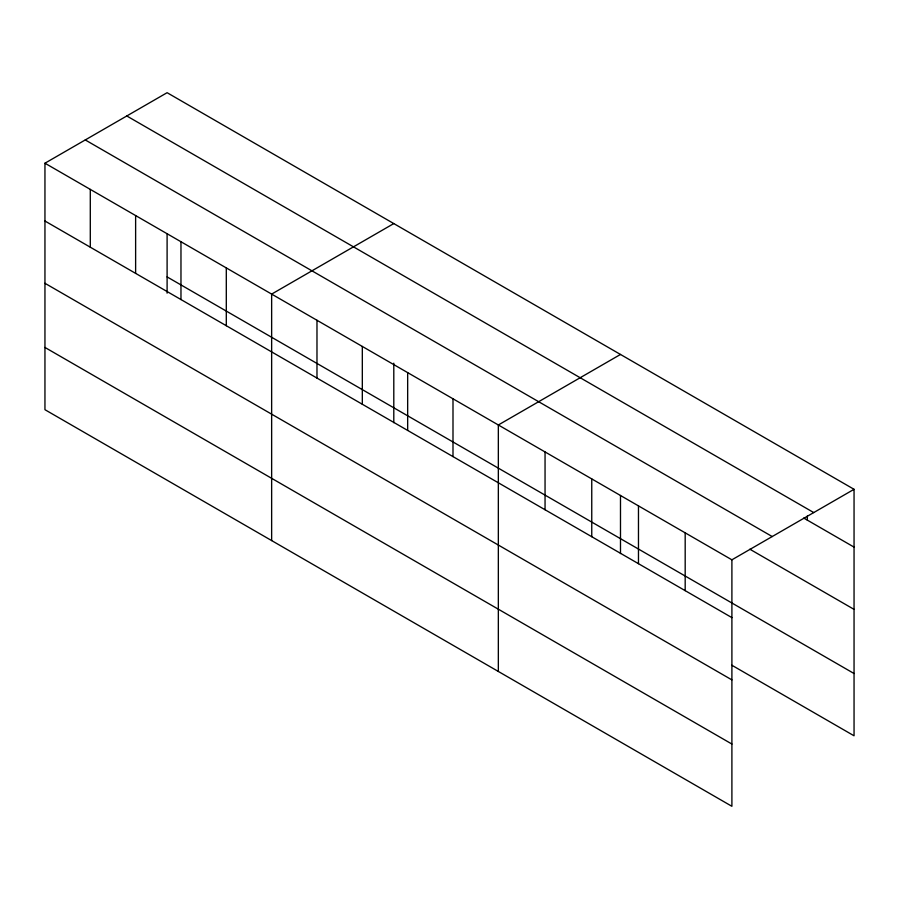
<?xml version="1.0" encoding="UTF-8"?>
<svg xmlns="http://www.w3.org/2000/svg" width="899" height="899" viewBox="0 0 899 899"><rect width="100%" height="100%" fill="white"/><g stroke="black" fill="none" stroke-linecap="round" stroke-linejoin="round"><path stroke-width="1.35" d="M44.95 163.213L731.898 559.819L731.898 806.302L44.95 409.697L44.95 163.213L167.102 92.698L854.05 489.303L854.05 735.787L731.876 665.249M393.796 223.57L271.644 294.097L271.644 540.58M620.49 354.453L498.338 424.98L498.338 671.463M731.898 559.819L854.05 489.303M126.793 115.971L813.741 512.576M803.74 518.06L854.05 547.109M85.259 139.941L772.207 536.546M749.845 549.21L854.05 609.365M167.102 276.914L854.05 673.52M44.95 221.019L731.898 617.624M44.95 283.286L731.898 679.891M44.95 347.441L731.898 744.046M807.336 516.004L807.336 520.139M685.184 532.849L685.184 590.665M638.47 505.89L638.47 563.695M620.49 495.439L620.49 553.559M591.756 478.92L591.756 536.725M545.052 451.95L545.052 509.755M452.995 398.796L452.995 456.602M407.663 372.624L407.663 430.43M393.796 363.162L393.796 422.687M362.319 346.452L362.319 404.258M316.976 320.269L316.976 378.074M226.301 267.924L226.301 325.73M180.969 241.741L180.969 299.547M167.102 233.684L167.102 293.153M135.625 215.569L135.625 273.375M90.293 189.397L90.293 247.203"/></g></svg>
